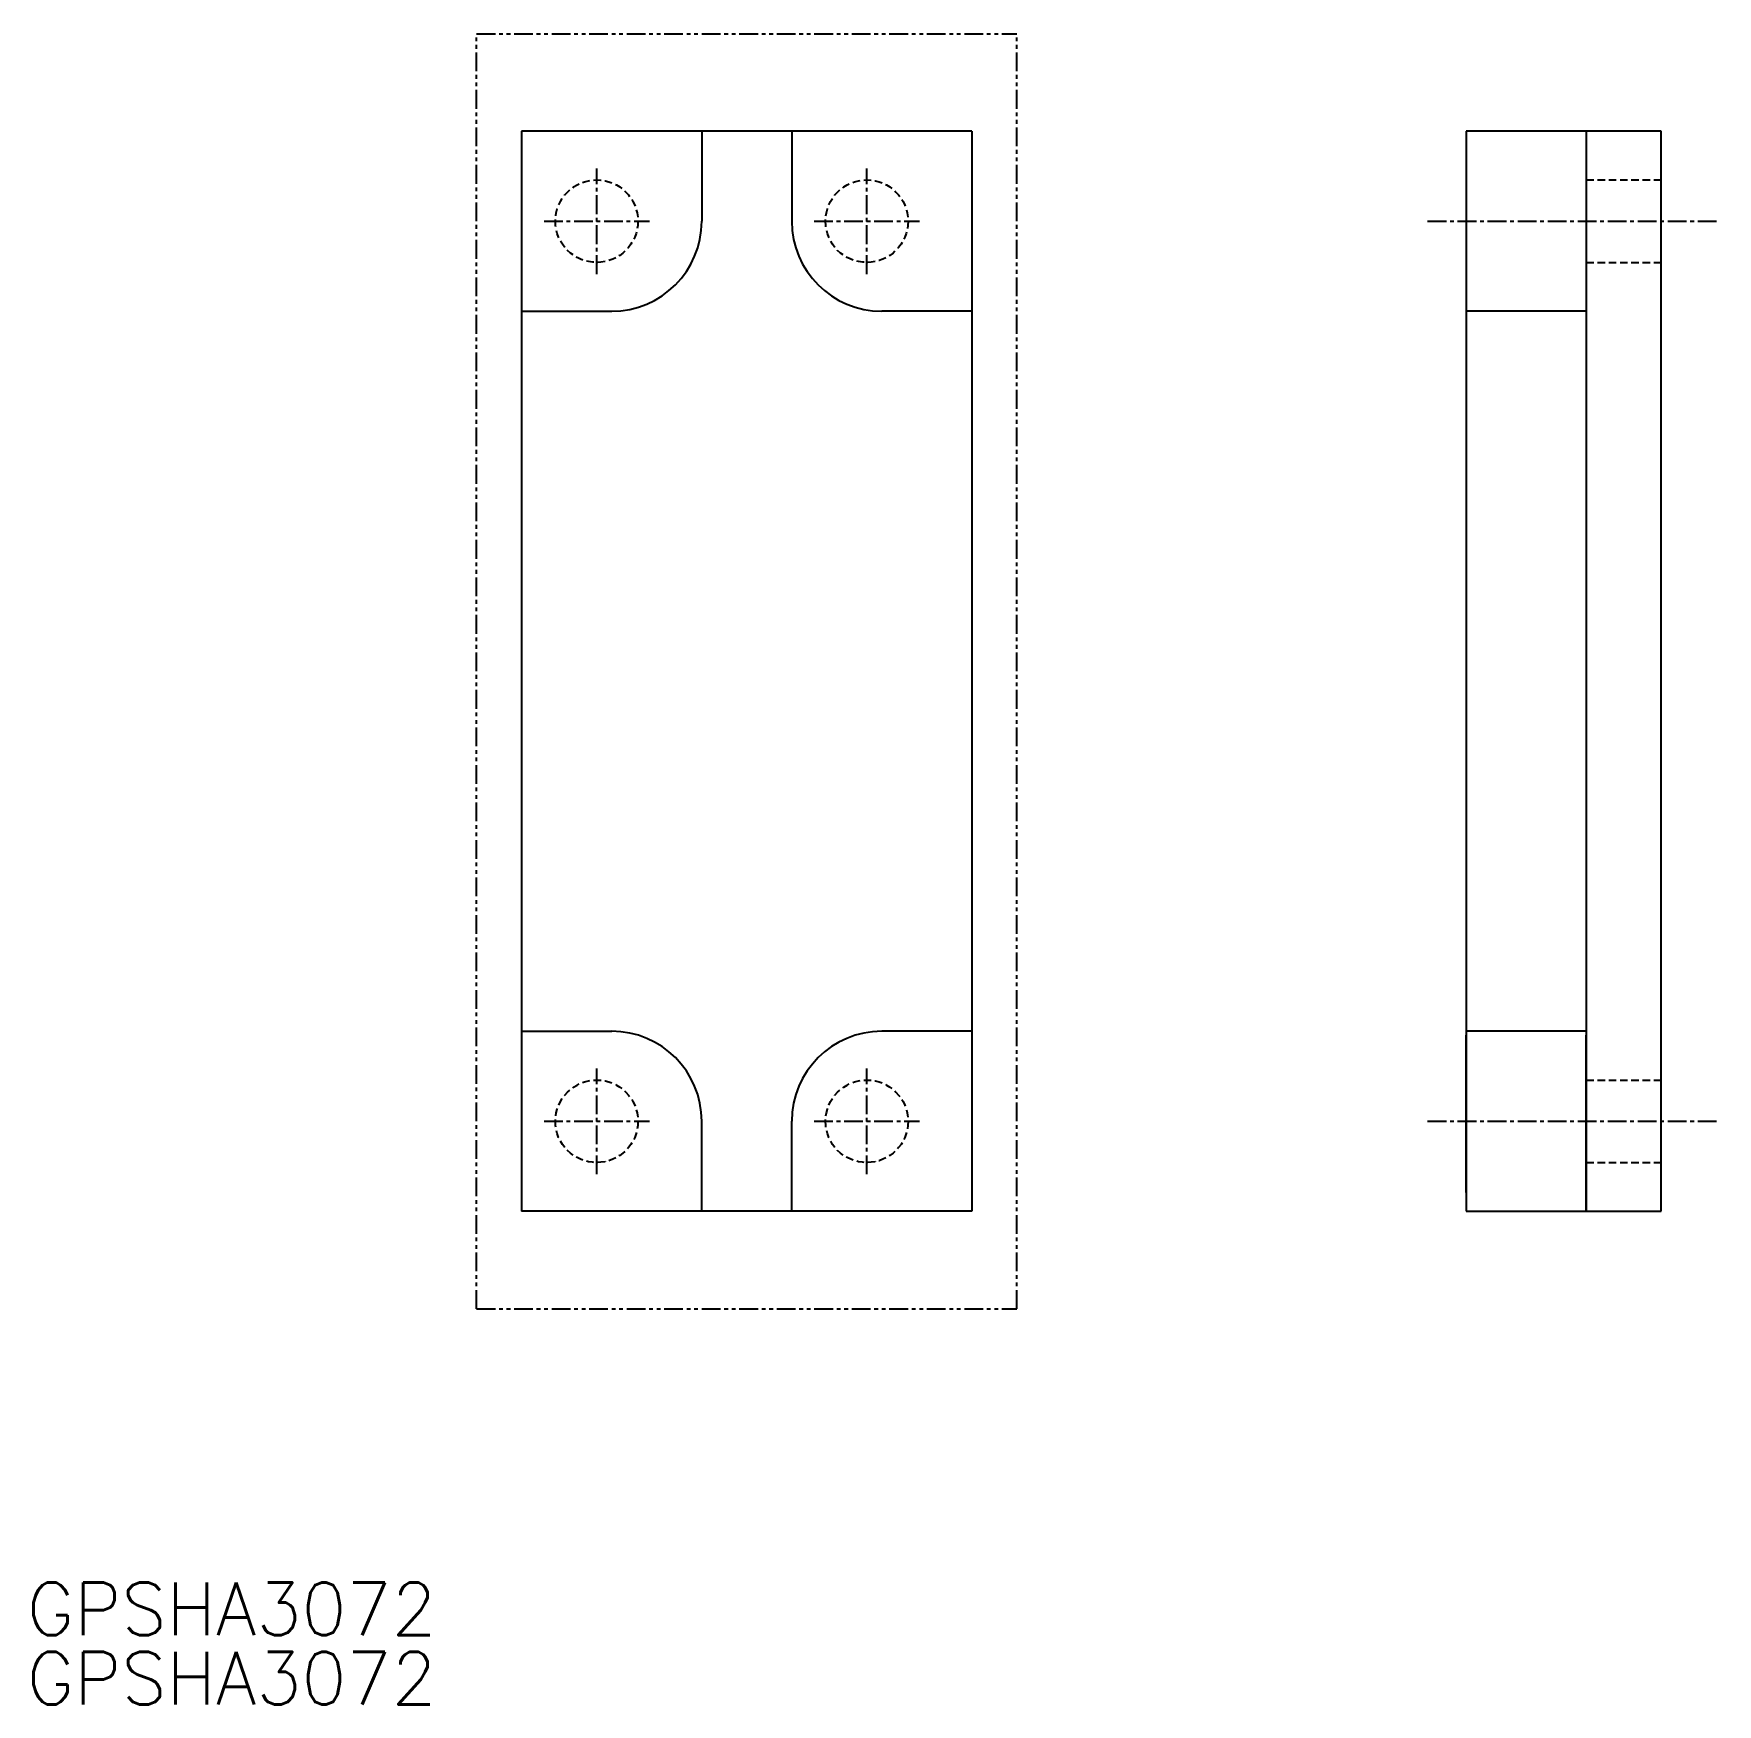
# Model space of a CAD drawing. Extents: x 25 to 137, y -292 to -180.
import ezdxf

# ---------------------------------------------------------------- set-up
doc = ezdxf.new("R2010")
doc.units = 0
for name, pattern in [('CENTER', [2, 1.25, -0.25, 0.25, -0.25]), ('DASHED', [0.75, 0.5, -0.25]), ('PHANTOM', [2.5, 1.25, -0.25, 0.25, -0.25, 0.25, -0.25])]:
    doc.linetypes.add(name, pattern=pattern)
doc.layers.get('0').update_dxf_attribs({"linetype": 'CONTINUOUS'})
doc.layers.add('CENTER', color=1, linetype='CENTER')
doc.styles.get("Standard").update_dxf_attribs({"font": 'txt.shx', "bigfont": 'extfont.shx'})

msp = doc.modelspace()

# ---------------------------------------------------------------- linework, layer by layer
at = {"color": 3, "linetype": 'PHANTOM'}
for p, q in [((54.38, -180.22), (90.38, -180.22)), ((54.38, -180.22), (90.38, -180.22)), ((54.38, -265.22), (54.38, -180.22)), ((90.38, -265.22), (90.38, -180.22)), ((54.38, -265.22), (90.38, -265.22))]:
    msp.add_line(p, q, dxfattribs=at)
at = {"color": 7, "linetype": 'CONTINUOUS'}
for p, q in [((87.38, -186.72), (57.38, -186.72)), ((57.38, -186.72), (57.38, -258.72)), ((69.38, -186.72), (69.38, -192.72)), ((75.38, -186.72), (75.38, -192.72)), ((87.38, -186.72), (87.38, -258.72)), ((120.32, -186.72), (120.32, -258.72)), ((133.32, -186.72), (120.32, -186.72)), ((128.32, -186.72), (128.32, -258.72)), ((128.32, -186.72), (128.32, -197.47)), ((133.32, -258.72), (133.32, -186.72)), ((120.32, -187.97), (120.32, -197.47)), ((57.38, -198.72), (63.38, -198.72)), ((87.38, -198.72), (81.38, -198.72)), ((128.32, -198.72), (120.32, -198.72)), ((57.38, -246.72), (63.38, -246.72)), ((87.38, -246.72), (81.38, -246.72)), ((128.32, -246.72), (120.32, -246.72)), ((120.32, -257.47), (120.32, -246.97)), ((128.32, -258.72), (128.32, -246.97)), ((128.32, -258.72), (128.32, -246.97)), ((69.38, -258.72), (69.38, -252.72)), ((75.38, -258.72), (75.38, -252.72)), ((87.38, -258.72), (57.38, -258.72)), ((120.32, -258.72), (133.32, -258.72))]:
    msp.add_line(p, q, dxfattribs=at)
at = {"color": 3, "linetype": 'DASHED'}
for p, q in [((128.32, -189.97), (133.32, -189.97)), ((128.32, -195.47), (133.32, -195.47)), ((128.32, -249.97), (133.32, -249.97)), ((128.32, -255.47), (133.32, -255.47))]:
    msp.add_line(p, q, dxfattribs=at)
for centre in [(62.38, -192.72), (80.38, -192.72), (62.38, -252.72), (80.38, -252.72)]:
    msp.add_circle(centre, 2.75, dxfattribs=at)
at = {"color": 7, "linetype": 'CONTINUOUS'}
for centre, start, end in [((63.38, -192.72), 270, 0), ((81.38, -192.72), 180, 270), ((63.38, -252.72), 0, 90), ((81.38, -252.72), 90, 180)]:
    msp.add_arc(centre, 6, start, end, dxfattribs=at)
at = {"layer": 'CENTER', "color": 1, "linetype": 'CENTER'}
for p, q in [((62.38, -196.24), (62.38, -189.2)), ((80.38, -196.24), (80.38, -189.2)), ((58.87, -192.72), (65.9, -192.72)), ((76.87, -192.72), (83.9, -192.72)), ((117.75, -192.72), (137.05, -192.72)), ((62.38, -256.24), (62.38, -249.2)), ((80.38, -256.24), (80.38, -249.2)), ((58.87, -252.72), (65.9, -252.72)), ((76.87, -252.72), (83.9, -252.72)), ((117.75, -252.72), (137.05, -252.72))]:
    msp.add_line(p, q, dxfattribs=at)

# ---------------------------------------------------------------- texts
at = {"color": 7, "linetype": 'CONTINUOUS'}
for p in [(24.41, -286.97), (24.41, -291.59)]:
    msp.add_text('GPSHA3072', height=3.5, dxfattribs=at).set_placement(p)

doc.saveas('drawing.dxf')
